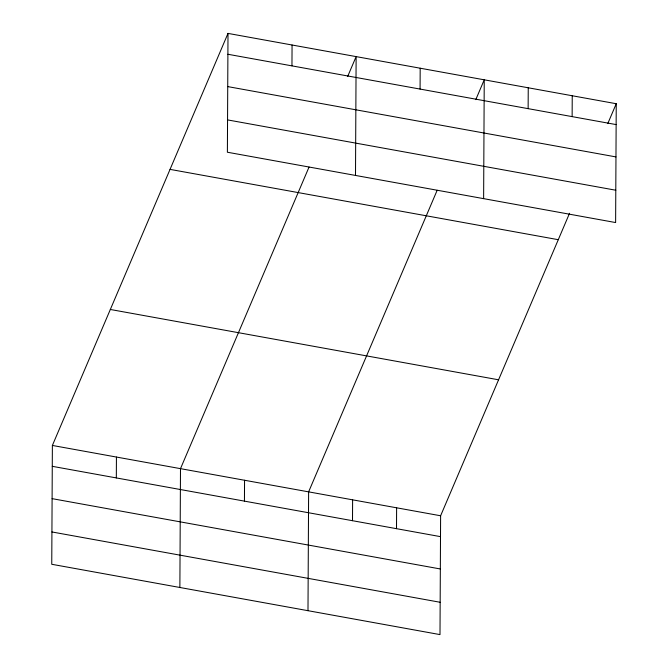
<?xml version="1.0" encoding="UTF-8"?>
<svg xmlns="http://www.w3.org/2000/svg" width="668" height="668" viewBox="0 0 668 668"><rect width="100%" height="100%" fill="white"/><g stroke="black" fill="none" stroke-linecap="round" stroke-linejoin="round"><path stroke-width="1" d="M228.005 33.4L227.387 152.229L615.62 222.553L616.247 103.724L228.005 33.4L52.38 445.447L51.753 564.276L439.995 634.6L440.613 515.771L569.553 213.259M116.324 477.921L116.432 457.054M179.876 587.481L180.494 468.66L309.034 167.083M244.446 501.134L244.555 480.259M291.958 65.873L292.066 45.006M307.99 610.694L308.616 491.865L437.156 190.297M352.504 520.706L352.612 499.831M355.501 175.433L356.127 56.605L347.677 76.436M396.508 528.672L396.617 507.805M420.08 89.078L420.189 68.211M483.624 198.638L484.242 79.809L475.791 99.641M528.137 108.65L528.246 87.784M572.134 116.624L572.242 95.749M607.796 123.555L616.247 103.724M227.897 54.267L616.138 124.59M227.73 86.598L615.971 156.913M227.554 119.898L615.796 190.221M170.048 169.38L558.289 239.695M110.337 309.476L498.57 379.8M52.38 445.447L440.613 515.771M52.263 466.322L440.504 536.646M52.096 498.645L440.337 568.969M51.92 531.953L440.162 602.277"/></g></svg>
